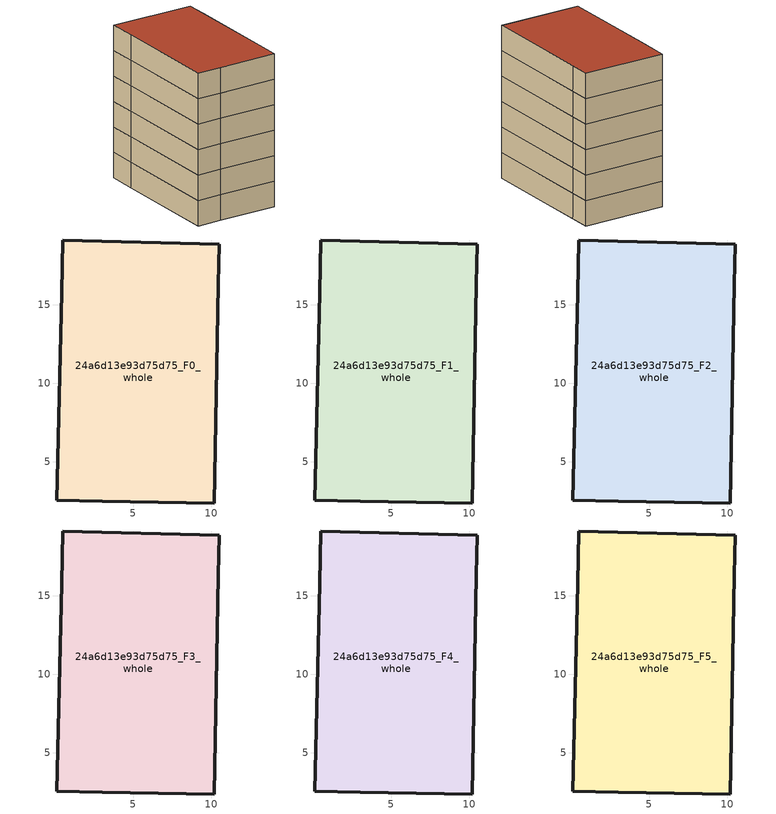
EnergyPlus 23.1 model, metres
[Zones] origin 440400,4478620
24a6d13e93d75d75_F0_whole
 floor ground (EU_floor_Construction): 10.49,18.87 10.43,16.32 10.17,2.36 3.02,2.48 0.15,2.52 0.44,15.78 0.51,19.14 z0
 wall outside (EU_wall_Construction): 10.17,2.36 10.43,16.32 10.49,18.87 0.51,19.14 0.44,15.78 0.15,2.52 3.02,2.48 10.17,2.36 z0:3
24a6d13e93d75d75_F1_whole
 floor to 24a6d13e93d75d75_F0_whole (EU_floor_Construction): 10.49,18.87 10.43,16.32 10.17,2.36 3.02,2.48 0.15,2.52 0.44,15.78 0.51,19.14 z3
 wall outside (EU_wall_Construction): 10.17,2.36 10.43,16.32 10.49,18.87 0.51,19.14 0.44,15.78 0.15,2.52 3.02,2.48 10.17,2.36 z3:6
24a6d13e93d75d75_F2_whole
 floor to 24a6d13e93d75d75_F1_whole (EU_floor_Construction): 10.49,18.87 10.43,16.32 10.17,2.36 3.02,2.48 0.15,2.52 0.44,15.78 0.51,19.14 z6
 wall outside (EU_wall_Construction): 10.17,2.36 10.43,16.32 10.49,18.87 0.51,19.14 0.44,15.78 0.15,2.52 3.02,2.48 10.17,2.36 z6:9
24a6d13e93d75d75_F3_whole
 floor to 24a6d13e93d75d75_F2_whole (EU_floor_Construction): 10.49,18.87 10.43,16.32 10.17,2.36 3.02,2.48 0.15,2.52 0.44,15.78 0.51,19.14 z9
 wall outside (EU_wall_Construction): 10.17,2.36 10.43,16.32 10.49,18.87 0.51,19.14 0.44,15.78 0.15,2.52 3.02,2.48 10.17,2.36 z9:12
24a6d13e93d75d75_F4_whole
 floor to 24a6d13e93d75d75_F3_whole (EU_floor_Construction): 10.49,18.87 10.43,16.32 10.17,2.36 3.02,2.48 0.15,2.52 0.44,15.78 0.51,19.14 z12
 wall outside (EU_wall_Construction): 10.17,2.36 10.43,16.32 10.49,18.87 0.51,19.14 0.44,15.78 0.15,2.52 3.02,2.48 10.17,2.36 z12:15
24a6d13e93d75d75_F5_whole
 floor to 24a6d13e93d75d75_F4_whole (EU_floor_Construction): 10.49,18.87 10.43,16.32 10.17,2.36 3.02,2.48 0.15,2.52 0.44,15.78 0.51,19.14 z15
 wall outside (EU_wall_Construction): 10.17,2.36 10.43,16.32 10.49,18.87 0.51,19.14 0.44,15.78 0.15,2.52 3.02,2.48 10.17,2.36 z15:18
 roof outside (EU_roof_Construction): 10.17,2.36 10.43,16.32 10.49,18.87 0.51,19.14 0.44,15.78 0.15,2.52 3.02,2.48 z18
[Building]
EU S2 Campaign: North Axis=0; Terrain=City; Solar Distribution=FullExterior
[Site:Location]
Madrid: Latitude=40.5; Longitude=-3.5; Time Zone=1; Elevation=609
[SizingPeriod:WeatherFileDays]
AnnualSizingPeriod: Begin Month=1; Begin Day of Month=1; End Month=12; End Day of Month=31; Day of Week for Start Day=Monday; Use Weather File Daylight Saving Period=No; Use Weather File Rain and Snow Indicators=No
[MATERIAL]
EU_InternalMass_Material: Roughness=MediumRough; Thickness=0.1; Conductivity=1; Density=1800; Specific Heat=900; Thermal Absorptance=0.9; Solar Absorptance=0.7; Visible Absorptance=0.7
[MATERIAL:NOMASS] Roughness=MediumRough; Thermal Absorptance=0.9; Solar Absorptance=0.7; Visible Absorptance=0.7
Name | Thermal Resistance
EU_wall_NoMass | 0.459673
EU_roof_NoMass | 0.495815
EU_floor_NoMass | 0.788942
[CONSTRUCTION]
EU_wall_Construction: EU_wall_NoMass
EU_roof_Construction: EU_roof_NoMass
EU_floor_Construction: EU_floor_NoMass
EU_InternalMass_Construction: EU_InternalMass_Material
[ZONE] Type=1; Multiplier=1; Ceiling Height=autocalculate; Volume=496.897; Floor Area=autocalculate; Part of Total Floor Area=Yes
24a6d13e93d75d75_F0_whole; 24a6d13e93d75d75_F1_whole; 24a6d13e93d75d75_F2_whole; 24a6d13e93d75d75_F3_whole; 24a6d13e93d75d75_F4_whole; 24a6d13e93d75d75_F5_whole
[INTERNALMASS] Construction=EU_InternalMass_Construction; Surface Area=165.632
Name | Zone or ZoneList
24a6d13e93d75d75_F0_whole_EU_InternalMass | 24a6d13e93d75d75_F0_whole
24a6d13e93d75d75_F1_whole_EU_InternalMass | 24a6d13e93d75d75_F1_whole
24a6d13e93d75d75_F2_whole_EU_InternalMass | 24a6d13e93d75d75_F2_whole
24a6d13e93d75d75_F3_whole_EU_InternalMass | 24a6d13e93d75d75_F3_whole
24a6d13e93d75d75_F4_whole_EU_InternalMass | 24a6d13e93d75d75_F4_whole
24a6d13e93d75d75_F5_whole_EU_InternalMass | 24a6d13e93d75d75_F5_whole
[OTHEREQUIPMENT] Fuel Type=Electricity; Design Level Calculation Method=Watts/Area; Power per Zone Floor Area=1; Fraction Latent=0; Fraction Radiant=0; Fraction Lost=0; Carbon Dioxide Generation Rate=0; EndUse Subcategory=EU_Step8_InternalGains
Name | Zone or ZoneList or Space or SpaceList | Schedule
EU_Step8_InternalGain_24a6d13e93d75d75_F0_whole_f000 | 24a6d13e93d75d75_F0_whole | EU_Step8_GainSchedule_24a6d13e93d75d75_F0_whole_f000
EU_Step8_InternalGain_24a6d13e93d75d75_F1_whole_f000 | 24a6d13e93d75d75_F1_whole | EU_Step8_GainSchedule_24a6d13e93d75d75_F1_whole_f000
EU_Step8_InternalGain_24a6d13e93d75d75_F2_whole_f000 | 24a6d13e93d75d75_F2_whole | EU_Step8_GainSchedule_24a6d13e93d75d75_F2_whole_f000
EU_Step8_InternalGain_24a6d13e93d75d75_F3_whole_f000 | 24a6d13e93d75d75_F3_whole | EU_Step8_GainSchedule_24a6d13e93d75d75_F3_whole_f000
EU_Step8_InternalGain_24a6d13e93d75d75_F4_whole_f000 | 24a6d13e93d75d75_F4_whole | EU_Step8_GainSchedule_24a6d13e93d75d75_F4_whole_f000
EU_Step8_InternalGain_24a6d13e93d75d75_F5_whole_f000 | 24a6d13e93d75d75_F5_whole | EU_Step8_GainSchedule_24a6d13e93d75d75_F5_whole_f000
[ZONEVENTILATION:DESIGNFLOWRATE] Schedule=EU_AlwaysOn; Design Flow Rate Calculation Method=AirChanges/Hour; Air Changes per Hour=0.719161; Ventilation Type=Natural; Fan Pressure Rise=0; Fan Total Efficiency=1; Constant Term Coefficient=1; Temperature Term Coefficient=0; Velocity Term Coefficient=0; Velocity Squared Term Coefficient=0; Minimum Indoor Temperature=-100; Maximum Indoor Temperature=100; Delta Temperature=-100; Minimum Outdoor Temperature=-100; Maximum Outdoor Temperature=100; Maximum Wind Speed=40
Name | Zone or ZoneList or Space or SpaceList
EU_ConstantAir_24a6d13e93d75d75_F0_whole | 24a6d13e93d75d75_F0_whole
EU_ConstantAir_24a6d13e93d75d75_F1_whole | 24a6d13e93d75d75_F1_whole
EU_ConstantAir_24a6d13e93d75d75_F2_whole | 24a6d13e93d75d75_F2_whole
EU_ConstantAir_24a6d13e93d75d75_F3_whole | 24a6d13e93d75d75_F3_whole
EU_ConstantAir_24a6d13e93d75d75_F4_whole | 24a6d13e93d75d75_F4_whole
EU_ConstantAir_24a6d13e93d75d75_F5_whole | 24a6d13e93d75d75_F5_whole
[HVACTEMPLATE:THERMOSTAT] Constant Heating Setpoint=20; Constant Cooling Setpoint=50
EU_HeatOnly_24a6d13e93d75d75_F0_whole; EU_HeatOnly_24a6d13e93d75d75_F1_whole; EU_HeatOnly_24a6d13e93d75d75_F2_whole; EU_HeatOnly_24a6d13e93d75d75_F3_whole; EU_HeatOnly_24a6d13e93d75d75_F4_whole; EU_HeatOnly_24a6d13e93d75d75_F5_whole
[HVACTEMPLATE:ZONE:IDEALLOADSAIRSYSTEM] System Availability Schedule=EU_AlwaysOn; Maximum Heating Supply Air Temperature=50; Minimum Cooling Supply Air Temperature=13; Maximum Heating Supply Air Humidity Ratio=0.0156; Minimum Cooling Supply Air Humidity Ratio=0.0077; Heating Limit=NoLimit; Cooling Limit=NoLimit; Heating Availability Schedule=EU_AlwaysOn; Cooling Availability Schedule=EU_CoolingOff; Dehumidification Control Type=ConstantSensibleHeatRatio; Cooling Sensible Heat Ratio=0.7; Dehumidification Setpoint=60; Humidification Control Type=None; Humidification Setpoint=30; Outdoor Air Method=None; Outdoor Air Flow Rate per Person=0.00944; Outdoor Air Flow Rate per Zone Floor Area=0; Outdoor Air Flow Rate per Zone=0; Demand Controlled Ventilation Type=None; Outdoor Air Economizer Type=NoEconomizer; Heat Recovery Type=None; Sensible Heat Recovery Effectiveness=0.7; Latent Heat Recovery Effectiveness=0.65
Name | Template Thermostat
24a6d13e93d75d75_F0_whole | EU_HeatOnly_24a6d13e93d75d75_F0_whole
24a6d13e93d75d75_F1_whole | EU_HeatOnly_24a6d13e93d75d75_F1_whole
24a6d13e93d75d75_F2_whole | EU_HeatOnly_24a6d13e93d75d75_F2_whole
24a6d13e93d75d75_F3_whole | EU_HeatOnly_24a6d13e93d75d75_F3_whole
24a6d13e93d75d75_F4_whole | EU_HeatOnly_24a6d13e93d75d75_F4_whole
24a6d13e93d75d75_F5_whole | EU_HeatOnly_24a6d13e93d75d75_F5_whole
[SIZING:ZONE] Zone Cooling Design Supply Air Temperature Input Method=SupplyAirTemperature; Zone Cooling Design Supply Air Temperature=13; Zone Heating Design Supply Air Temperature Input Method=SupplyAirTemperature; Zone Heating Design Supply Air Temperature=50; Zone Cooling Design Supply Air Humidity Ratio=0.008; Zone Heating Design Supply Air Humidity Ratio=0.008; Cooling Design Air Flow Method=DesignDay; Cooling Design Air Flow Rate=0; Cooling Minimum Air Flow per Zone Floor Area=0.000762; Cooling Minimum Air Flow=0; Cooling Minimum Air Flow Fraction=0.2; Heating Design Air Flow Method=DesignDay; Heating Design Air Flow Rate=0; Heating Maximum Air Flow per Zone Floor Area=0.002032; Heating Maximum Air Flow=0.141576; Heating Maximum Air Flow Fraction=0.3; Account for Dedicated Outdoor Air System=No; Dedicated Outdoor Air System Control Strategy=NeutralSupplyAir; Dedicated Outdoor Air Low Setpoint Temperature for Design=autosize; Dedicated Outdoor Air High Setpoint Temperature for Design=autosize; Zone Load Sizing Method=Sensible Load Only No Latent Load; Zone Latent Cooling Design Supply Air Humidity Ratio Input Method=HumidityRatioDifference; Zone Cooling Design Supply Air Humidity Ratio Difference=0.005; Zone Latent Heating Design Supply Air Humidity Ratio Input Method=HumidityRatioDifference; Zone Humidification Design Supply Air Humidity Ratio Difference=0.005
24a6d13e93d75d75_F0_whole; 24a6d13e93d75d75_F1_whole; 24a6d13e93d75d75_F2_whole; 24a6d13e93d75d75_F3_whole; 24a6d13e93d75d75_F4_whole; 24a6d13e93d75d75_F5_whole
[SCHEDULE:CONSTANT]
Name | Hourly Value
EU_AlwaysOn | 1
EU_CoolingOff | 0
[SCHEDULE:FILE] Column Number=1; Rows to Skip at Top=0; Number of Hours of Data=8760; Column Separator=Comma; Interpolate to Timestep=No; Minutes per Item=60; Adjust Schedule for Daylight Savings=Yes
Name | File
EU_Step8_GainSchedule_24a6d13e93d75d75_F0_whole_f000 | C:\Users\o_iseri\Desktop\OpenUBEM\openubem\outputs\eu_evidence\EU-11\ES-MAD-BERRUGUETE\idfs\24a6d13e93d75d75\24a6d13e93d75d75_F0_whole_f000_gain.csv
EU_Step8_GainSchedule_24a6d13e93d75d75_F1_whole_f000 | C:\Users\o_iseri\Desktop\OpenUBEM\openubem\outputs\eu_evidence\EU-11\ES-MAD-BERRUGUETE\idfs\24a6d13e93d75d75\24a6d13e93d75d75_F1_whole_f000_gain.csv
EU_Step8_GainSchedule_24a6d13e93d75d75_F2_whole_f000 | C:\Users\o_iseri\Desktop\OpenUBEM\openubem\outputs\eu_evidence\EU-11\ES-MAD-BERRUGUETE\idfs\24a6d13e93d75d75\24a6d13e93d75d75_F2_whole_f000_gain.csv
EU_Step8_GainSchedule_24a6d13e93d75d75_F3_whole_f000 | C:\Users\o_iseri\Desktop\OpenUBEM\openubem\outputs\eu_evidence\EU-11\ES-MAD-BERRUGUETE\idfs\24a6d13e93d75d75\24a6d13e93d75d75_F3_whole_f000_gain.csv
EU_Step8_GainSchedule_24a6d13e93d75d75_F4_whole_f000 | C:\Users\o_iseri\Desktop\OpenUBEM\openubem\outputs\eu_evidence\EU-11\ES-MAD-BERRUGUETE\idfs\24a6d13e93d75d75\24a6d13e93d75d75_F4_whole_f000_gain.csv
EU_Step8_GainSchedule_24a6d13e93d75d75_F5_whole_f000 | C:\Users\o_iseri\Desktop\OpenUBEM\openubem\outputs\eu_evidence\EU-11\ES-MAD-BERRUGUETE\idfs\24a6d13e93d75d75\24a6d13e93d75d75_F5_whole_f000_gain.csv
